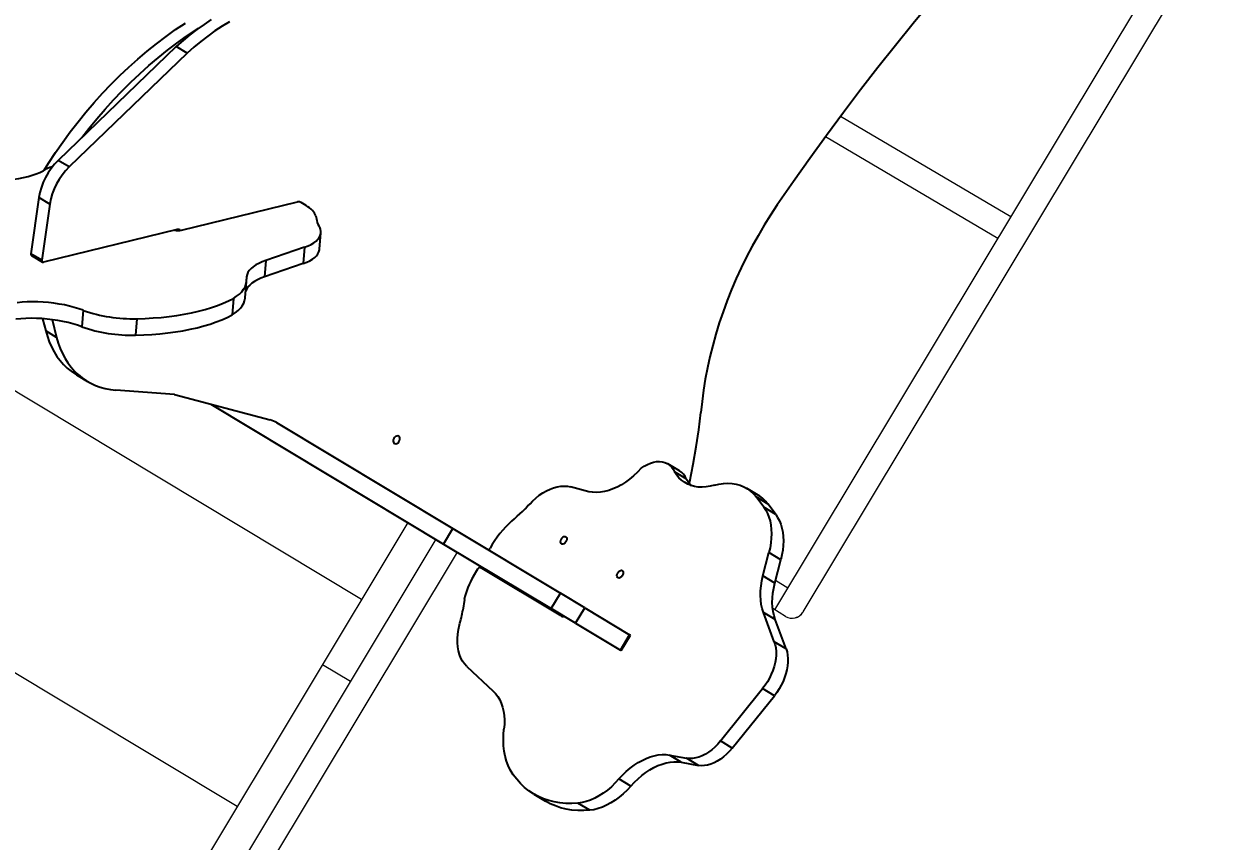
# Model space of a CAD drawing. Header units: millimetres. Extents: x -6879 to 7341, y -8047 to 7187.
# Drawn here: x -587 to 407, y -3986 to -3307 of the extents above; entities that cross this region are included whole.
import ezdxf

# ---------------------------------------------------------------- set-up
doc = ezdxf.new("R2010")
doc.units = ezdxf.units.MM
for name, color, linetype in [('DIKOM_ОБЪЕКТ', 7, 'Continuous'), ('DIKOM_РАЗМЕР_ЗОНА', 7, 'Continuous'), ('DIKOM_РАЗМЕР_ОБЪЕКТА', 7, 'Continuous')]:
    doc.layers.add(name, color=color, linetype=linetype)
doc.styles.add('style1', font='arial.ttf', dxfattribs={"width": 0.8})
doc.dimstyles.new('1-50', dxfattribs={"dimtxt": 300, "dimasz": 200, "dimexe": 100, "dimexo": 0, "dimgap": 100, "dimtad": 0, "dimdec": 0, "dimtxsty": 'style1', "dimcen": 0, "dimclrd": 7, "dimclre": 7, "dimadec": 1, "dimazin": 2, "dimtfac": 1, "dimtdec": 0, "dimtmove": 1, "dimatfit": 3, "dimfxl": 0, "dimlwd": 25, "dimlwe": 18, "dimarcsym": 0})

# ---------------------------------------------------------------- blocks, each defined once
blk = doc.blocks.new('A$C65FB368C')
for p, q in [((-543.47, -675.28), (-578.89, -806.81)), ((-532.88, -675.28), (-568.3, -806.81)), ((-532.88, -675.28), (-543.47, -675.28)), ((-461.25, -803.78), (-390.63, -733.94)), ((-383.03, -732.82), (-388.05, -732.79)), ((-371.78, -736), (-369.06, -739.02)), ((-354.75, -758.28), (-360.84, -745.99)), ((62.82, -745.69), (51.33, -745.69)), ((71.89, -751.88), (62.02, -747.83)), ((73.51, -747.83), (62.02, -747.83)), ((83.38, -751.88), (71.89, -751.88)), ((83.38, -751.88), (73.51, -747.83)), ((-366.32, -763.13), (-388.35, -789.28)), ((-366.32, -763.13), (-360.23, -775.41)), ((-3.67, -762.03), (-15.16, -762.03)), ((4.52, -764.77), (-6.97, -764.77)), ((-360.23, -775.41), (-382.26, -801.56)), ((100.67, -801.15), (94.96, -781.95)), ((106.45, -781.95), (94.96, -781.95)), ((112.16, -801.15), (106.45, -781.95)), ((-388.35, -789.28), (-382.26, -801.56)), ((112.16, -801.15), (100.67, -801.15)), ((-568.3, -806.81), (-578.89, -806.81)), ((-464.67, -805.25), (-545.84, -885.53)), ((-386.95, -824.66), (-393.04, -812.38)), ((-59.28, -815.64), (-74.49, -820.07)), ((-395.12, -830.07), (-389.03, -842.35)), ((136.8, -843.12), (116.59, -826.96)), ((128.08, -826.96), (116.59, -826.96)), ((148.29, -843.12), (128.08, -826.96)), ((-566.17, -841.48), (-576.76, -841.48)), ((-576.76, -841.48), (-558.47, -884.92)), ((-566.17, -841.48), (-547.87, -884.92)), ((148.29, -843.12), (136.8, -843.12)), ((140.98, -936.82), (148.53, -881.52)), ((160.02, -881.52), (148.53, -881.52)), ((152.47, -936.82), (160.02, -881.52)), ((-547.87, -884.92), (-558.47, -884.92)), ((-557.25, -885.9), (-546.66, -885.9)), ((-455.28, -885.92), (-449.19, -898.21)), ((-496.88, -902.76), (-490.79, -915.05)), ((-396.04, -923.66), (-316.85, -900.81)), ((-311.18, -900), (-258.52, -900)), ((-258.52, -900), (-140.34, -900)), ((-140.34, -915), (-140.34, -900)), ((-140.34, -900), (-36.21, -900)), ((-36.21, -915), (-36.21, -900)), ((-12.68, -900), (-36.21, -900)), ((-12.68, -915), (-12.68, -900)), ((-12.68, -900), (30.88, -900)), ((30.88, -915), (30.88, -900)), ((31.59, -900), (30.88, -900)), ((31.59, -915), (31.59, -900)), ((-515.11, -922.77), (-504.18, -933.58)), ((-396.04, -923.66), (-439.67, -945.77)), ((-366.03, -915), (-140.34, -915)), ((-140.34, -915), (-36.21, -915)), ((-105.44, -925.15), (-105.47, -918.01)), ((-25.92, -916), (-104.19, -916)), ((-12.68, -915), (-36.21, -915)), ((-12.68, -915), (30.88, -915)), ((31.59, -915), (30.88, -915)), ((-522.27, -926.17), (-514.77, -933.58)), ((-504.18, -933.58), (-514.77, -933.58)), ((152.47, -936.82), (140.98, -936.82)), ((-474.18, -951.65), (-463.58, -951.65)), ((-101.88, -945.65), (-98.5, -953.82)), ((110.68, -968.71), (124.28, -963.57)), ((122.17, -968.71), (135.77, -963.57)), ((135.77, -963.57), (124.28, -963.57)), ((122.17, -968.71), (110.68, -968.71)), ((-71.48, -992.21), (-42.18, -998.45)), ((96.49, -1007.25), (85, -1007.25)), ((77.62, -1042.04), (66.13, -1042.04)), ((30.73, -1054.44), (42.22, -1054.44))]:
    blk.add_line(p, q)
at = {"flags": 128}
for points in [[(25.9, -84.06), (23.21, -93.8), (17.3, -115.97), (11.63, -138.25), (6.19, -160.66), (0.99, -183.17), (-3.97, -205.8), (-8.69, -228.52), (-13.17, -251.34), (-17.41, -274.26), (-21.41, -297.26), (-25.16, -320.34), (-28.67, -343.5), (-31.93, -366.74), (-34.94, -390.03), (-37.71, -413.39), (-40.23, -436.81), (-42.5, -460.27), (-44.53, -483.78), (-46.3, -507.33), (-47.83, -530.92)], [(-47.83, -530.92), (-48.27, -540.93), (-48.45, -550.95), (-48.38, -560.98), (-48.05, -570.99), (-47.47, -580.99), (-46.63, -590.94), (-45.53, -600.85), (-44.18, -610.7), (-42.58, -620.47), (-40.73, -630.15), (-38.64, -639.73), (-36.3, -649.2), (-33.72, -658.54), (-30.9, -667.74), (-27.85, -676.8), (-24.57, -685.69), (-21.06, -694.41), (-17.33, -702.94), (-13.39, -711.28)], [(-584.73, -819.86), (-584.58, -812.85), (-584.14, -802.31), (-583.43, -791.79), (-582.46, -781.31), (-581.24, -770.89), (-579.75, -760.53), (-578, -750.26), (-576, -740.08), (-573.75, -730), (-571.25, -720.05), (-568.5, -710.22), (-565.51, -700.54), (-562.27, -691.01), (-558.81, -681.65), (-555.11, -672.46), (-551.18, -663.47), (-547.04, -654.68)], [(-530.11, -641.1), (-533.22, -647.58), (-536.11, -654.25), (-538.79, -661.1), (-541.25, -668.12), (-543.47, -675.28)], [(-516.2, -634.83), (-519.52, -641.1), (-522.63, -647.58), (-525.52, -654.25), (-528.2, -661.1), (-530.65, -668.12), (-532.88, -675.28)], [(-571.77, -780.38), (-570.64, -770.89), (-569.15, -760.53), (-567.41, -750.26), (-565.41, -740.08), (-563.16, -730), (-560.65, -720.05), (-557.91, -710.22), (-554.91, -700.54), (-551.68, -691.01), (-548.21, -681.65), (-544.52, -672.46), (-540.59, -663.47), (-536.44, -654.68), (-535.48, -652.72)], [(8.81, -766.66), (8.3, -765.22), (3.27, -751.43), (-2.02, -737.83), (-7.58, -724.45), (-13.39, -711.28)], [(-371.78, -736), (-372.74, -735.29), (-373.83, -734.67), (-375.06, -734.13), (-376.42, -733.68), (-377.91, -733.32), (-379.51, -733.06), (-381.22, -732.89), (-383.03, -732.82)], [(-366.32, -763.13), (-364.45, -760.74), (-362.9, -758.41), (-361.67, -756.15), (-360.77, -753.97), (-360.21, -751.89), (-360, -749.94), (-360.14, -748.13), (-360.62, -746.46), (-361.45, -744.96), (-362.62, -743.64), (-364.11, -742.51)], [(27.32, -757.36), (30.1, -754.61), (33.02, -752.19), (36.05, -750.14), (39.18, -748.47), (42.38, -747.18), (45.63, -746.29), (48.92, -745.79), (52.22, -745.7), (55.52, -746.01), (58.79, -746.72), (62.02, -747.83)], [(71.89, -751.88), (74.59, -753.17), (77.22, -754.79), (79.75, -756.73), (82.18, -758.98), (84.48, -761.53), (86.65, -764.35), (88.66, -767.43), (90.51, -770.76), (92.18, -774.3), (93.67, -778.04), (94.96, -781.95)], [(83.38, -751.88), (86.08, -753.17), (88.71, -754.79), (91.24, -756.73), (93.67, -758.98), (95.97, -761.53), (98.14, -764.35), (100.15, -767.43), (102, -770.76), (103.67, -774.3), (105.16, -778.04), (106.45, -781.95)], [(-360.23, -775.41), (-358.36, -773.03), (-356.81, -770.7), (-355.57, -768.43), (-354.68, -766.26), (-354.12, -764.18), (-353.91, -762.23), (-354.05, -760.41), (-354.53, -758.75), (-354.75, -758.28)], [(-32.03, -776.55), (-30.76, -773.76), (-29.31, -771.21), (-27.68, -768.91), (-25.89, -766.92), (-23.98, -765.24), (-21.96, -763.89), (-19.86, -762.91), (-17.7, -762.28), (-15.51, -762.04), (-13.31, -762.17), (-11.14, -762.67), (-9.02, -763.54), (-6.97, -764.77)], [(27.32, -757.36), (24.8, -759.88), (22.16, -762.08), (19.42, -763.96), (16.59, -765.49), (13.69, -766.67), (10.75, -767.49), (7.77, -767.95), (4.77, -768.04), (1.79, -767.77), (-1.18, -767.13), (-4.1, -766.13), (-6.97, -764.77)], [(-32.03, -776.55), (-33.02, -780.94), (-34.24, -785.18), (-35.67, -789.26), (-37.31, -793.15), (-39.15, -796.81), (-41.18, -800.23), (-43.37, -803.38), (-45.73, -806.24), (-48.22, -808.8), (-50.84, -811.03), (-53.57, -812.92), (-56.39, -814.46), (-59.28, -815.64)], [(-388.35, -789.28), (-390.35, -791.81), (-392.06, -794.29), (-393.45, -796.72), (-394.53, -799.06), (-395.28, -801.31), (-395.7, -803.46), (-395.79, -805.48), (-395.55, -807.36), (-394.97, -809.1), (-394.06, -810.68)], [(-382.26, -801.56), (-384.26, -804.09), (-385.96, -806.58), (-387.36, -809), (-388.44, -811.35), (-389.19, -813.6), (-389.61, -815.74), (-389.7, -817.76), (-389.47, -819.59)], [(116.59, -826.96), (114.05, -824.71), (111.63, -822.14), (109.36, -819.27), (107.25, -816.12), (105.31, -812.71), (103.56, -809.06), (102.01, -805.2), (100.67, -801.15)], [(128.08, -826.96), (125.54, -824.71), (123.12, -822.14), (120.85, -819.27), (118.74, -816.12), (116.8, -812.71), (115.05, -809.06), (113.5, -805.2), (112.16, -801.15)], [(-395.12, -830.07), (-393.74, -827.21), (-392.72, -824.45), (-392.04, -821.8), (-391.73, -819.27), (-391.78, -816.88), (-392.18, -814.65), (-392.95, -812.58), (-394.06, -810.68)], [(-621.31, -851.29), (-617.26, -849.04), (-613.32, -846.69), (-609.53, -844.24), (-605.89, -841.72), (-602.45, -839.13), (-599.21, -836.5), (-596.2, -833.84), (-593.43, -831.17), (-590.93, -828.51), (-588.7, -825.86), (-586.77, -823.25), (-585.14, -820.69)], [(-95.46, -846.38), (-94.36, -842.8), (-93.06, -839.39), (-91.57, -836.17), (-89.9, -833.17), (-88.07, -830.42), (-86.09, -827.93), (-83.97, -825.72), (-81.73, -823.82), (-79.39, -822.23), (-76.97, -820.98), (-74.49, -820.07)], [(-455.28, -885.92), (-449.46, -882.17), (-443.8, -878.34), (-438.34, -874.43), (-433.08, -870.45), (-428.05, -866.43), (-423.26, -862.37), (-418.72, -858.29), (-414.45, -854.19), (-410.46, -850.1), (-406.76, -846.02), (-403.37, -841.96), (-400.29, -837.94), (-397.54, -833.97), (-395.12, -830.07)], [(-389.03, -842.35), (-387.65, -839.5), (-386.62, -836.73), (-385.95, -834.08), (-385.64, -831.56), (-385.69, -829.17), (-386.09, -826.94), (-386.86, -824.86), (-386.95, -824.66)], [(-449.19, -898.21), (-443.37, -894.46), (-437.71, -890.62), (-432.25, -886.71), (-426.99, -882.74), (-421.96, -878.72), (-417.17, -874.66), (-412.63, -870.58), (-408.36, -866.48), (-404.36, -862.39), (-400.67, -858.3), (-397.27, -854.25), (-394.2, -850.23), (-391.44, -846.26), (-389.03, -842.35)], [(136.8, -843.12), (138.76, -844.88), (140.59, -846.94), (142.28, -849.27), (143.81, -851.85), (145.16, -854.66), (146.33, -857.66), (147.3, -860.84), (148.06, -864.15), (148.6, -867.56), (148.92, -871.03), (149.02, -874.54), (148.88, -878.05), (148.53, -881.52)], [(148.29, -843.12), (150.25, -844.88), (152.08, -846.94), (153.77, -849.27), (155.3, -851.85), (156.65, -854.66), (157.82, -857.66), (158.79, -860.84), (159.55, -864.15), (160.09, -867.56), (160.41, -871.03), (160.51, -874.54), (160.37, -878.05), (160.02, -881.52)], [(-218.44, -857.5), (-219.25, -857.69), (-219.96, -858.24), (-220.52, -859.09), (-220.84, -860.14), (-220.91, -861.29), (-220.71, -862.41), (-220.27, -863.37), (-219.62, -864.08), (-218.85, -864.45), (-218.03, -864.45), (-217.26, -864.08), (-216.62, -863.37), (-216.17, -862.41), (-215.97, -861.29), (-216.04, -860.14), (-216.37, -859.09), (-216.92, -858.24), (-217.64, -857.69), (-218.44, -857.5)], [(-56.46, -857.5), (-55.73, -857.69), (-55.07, -858.24), (-54.57, -859.09), (-54.27, -860.14), (-54.21, -861.29), (-54.4, -862.41), (-54.8, -863.37), (-55.38, -864.08), (-56.09, -864.45), (-56.83, -864.45), (-57.53, -864.08), (-58.11, -863.37), (-58.52, -862.41), (-58.7, -861.29), (-58.64, -860.14), (-58.34, -859.09), (-57.84, -858.24), (-57.19, -857.69), (-56.46, -857.5)], [(-1.82, -857.5), (-1.09, -857.69), (-0.44, -858.24), (0.06, -859.09), (0.36, -860.14), (0.42, -861.29), (0.24, -862.41), (-0.16, -863.37), (-0.75, -864.08), (-1.45, -864.45), (-2.19, -864.45), (-2.89, -864.08), (-3.47, -863.37), (-3.88, -862.41), (-4.06, -861.29), (-4, -860.14), (-3.7, -859.09), (-3.2, -858.24), (-2.55, -857.69), (-1.82, -857.5)], [(-547.87, -884.92), (-547.7, -885.25), (-547.48, -885.52), (-547.23, -885.72), (-546.95, -885.85), (-546.66, -885.9), (-546.37, -885.86), (-546.1, -885.73), (-545.84, -885.53)], [(-496.88, -902.76), (-500.69, -903.56), (-504.6, -904.55), (-508.6, -905.73), (-512.66, -907.09), (-516.74, -908.62), (-520.83, -910.32), (-524.89, -912.17), (-528.9, -914.15), (-532.84, -916.27), (-536.66, -918.49), (-540.36, -920.81), (-543.9, -923.21), (-547.27, -925.68)], [(-104.24, -900), (-104.49, -899.96), (-104.72, -899.86), (-104.94, -899.68), (-105.14, -899.44), (-105.3, -899.15), (-105.42, -898.82), (-105.5, -898.46), (-105.53, -898.08)], [(-490.79, -915.05), (-494.6, -915.84), (-498.51, -916.84), (-502.51, -918.02), (-506.57, -919.38), (-510.65, -920.91), (-514.74, -922.61), (-518.8, -924.46), (-522.81, -926.44), (-526.74, -928.55), (-530.57, -930.78), (-534.27, -933.1), (-537.81, -935.5), (-541.18, -937.97)], [(-105.47, -918.01), (-105.45, -917.62), (-105.38, -917.24), (-105.26, -916.9), (-105.1, -916.59), (-104.9, -916.34), (-104.68, -916.15), (-104.44, -916.04), (-104.19, -916)], [(-514.77, -933.58), (-511.24, -936.86), (-507.57, -939.83), (-503.79, -942.48), (-499.9, -944.82), (-495.92, -946.82), (-491.86, -948.48), (-487.74, -949.8), (-483.57, -950.77), (-479.36, -951.38), (-475.14, -951.64), (-474.18, -951.65)], [(-504.18, -933.58), (-500.65, -936.86), (-496.98, -939.83), (-493.2, -942.48), (-489.31, -944.82), (-485.32, -946.82), (-481.27, -948.48), (-477.14, -949.8), (-472.97, -950.77), (-468.77, -951.38), (-464.55, -951.64), (-460.32, -951.55), (-456.11, -951.09), (-451.92, -950.29), (-447.78, -949.13), (-443.69, -947.62), (-439.67, -945.77)], [(140.98, -936.82), (140.39, -940.28), (139.57, -943.62), (138.55, -946.81), (137.31, -949.82), (135.89, -952.63), (134.29, -955.19), (132.53, -957.49), (130.63, -959.49), (128.61, -961.18), (126.48, -962.55), (124.28, -963.57)], [(152.47, -936.82), (151.88, -940.28), (151.06, -943.62), (150.04, -946.81), (148.8, -949.82), (147.38, -952.63), (145.78, -955.19), (144.02, -957.49), (142.12, -959.49), (140.1, -961.18), (137.98, -962.55), (135.77, -963.57)], [(-71.48, -992.21), (-74.15, -991.44), (-76.76, -990.31), (-79.3, -988.81), (-81.74, -986.96), (-84.07, -984.78), (-86.25, -982.28), (-88.29, -979.48), (-90.15, -976.41), (-91.83, -973.1), (-93.32, -969.56), (-94.59, -965.83)], [(85, -1007.25), (85.89, -1003), (87, -998.87), (88.32, -994.89), (89.85, -991.1), (91.57, -987.51), (93.47, -984.15), (95.54, -981.05), (97.77, -978.21), (100.13, -975.67), (102.62, -973.43), (105.22, -971.52), (107.92, -969.94), (110.68, -968.71)], [(96.49, -1007.25), (97.38, -1003), (98.49, -998.87), (99.81, -994.89), (101.34, -991.1), (103.06, -987.51), (104.96, -984.15), (107.03, -981.05), (109.26, -978.21), (111.62, -975.67), (114.11, -973.43), (116.71, -971.52), (119.41, -969.94), (122.17, -968.71)], [(-42.18, -998.45), (-39.34, -999.24), (-36.56, -1000.39), (-33.84, -1001.88), (-31.21, -1003.71), (-28.69, -1005.87), (-26.29, -1008.34), (-24.02, -1011.11), (-21.91, -1014.16), (-19.96, -1017.46), (-18.19, -1021)], [(85, -1007.25), (84.06, -1011.71), (82.88, -1016.03), (81.46, -1020.17), (79.83, -1024.11), (77.98, -1027.82), (75.94, -1031.28), (73.72, -1034.45), (71.33, -1037.31), (68.79, -1039.85), (66.13, -1042.04)], [(96.49, -1007.25), (95.55, -1011.71), (94.37, -1016.03), (92.95, -1020.17), (91.32, -1024.11), (89.47, -1027.82), (87.43, -1031.28), (85.21, -1034.45), (82.82, -1037.31), (80.28, -1039.85), (77.62, -1042.04)], [(3.54, -1047.27), (0.33, -1045.12), (-2.76, -1042.62), (-5.73, -1039.78), (-8.56, -1036.61), (-11.24, -1033.12), (-13.74, -1029.35), (-16.07, -1025.3), (-18.19, -1021)], [(66.13, -1042.04), (61.92, -1044.92), (57.63, -1047.43), (53.25, -1049.57), (48.79, -1051.33), (44.29, -1052.7), (39.74, -1053.67), (35.16, -1054.26), (30.57, -1054.44), (25.98, -1054.23), (21.41, -1053.62), (16.86, -1052.61), (12.36, -1051.22), (7.91, -1049.43), (3.54, -1047.27)], [(77.62, -1042.04), (73.41, -1044.92), (69.12, -1047.43), (64.74, -1049.57), (60.28, -1051.33), (55.78, -1052.7), (51.23, -1053.67), (46.65, -1054.26), (42.22, -1054.44)]]:
    blk.add_lwpolyline(points, dxfattribs=at)
for centre, radius, start, end in [((-387.65, -737.13), 4.37, 95.2636, 133.07037), ((-358.74, -729.57), 14.01, 222.58826, 247.4931), ((62.76, -773.65), 27.97, 67.38829, 89.86863), ((-3.88, -776.14), 14.13, 53.52135, 89.14907), ((17.8, -740.4), 27.76, 241.42518, 256.37392), ((-470.56, -793.61), 13.8, 288.8048, 312.44238), ((-462.21, -807.48), 3.33, 81.50858, 137.87267), ((-562.12, -832.38), 25.86, 134.68305, 152.93848), ((-525.86, -821.01), 54.89, 165.01458, 202.00202), ((-515.27, -821.01), 54.89, 165.01458, 202.00202), ((-253.53, -816.64), 160.84, 340.8338, 349.34431), ((-17.16, -895.52), 88.41, 162.77607, 181.65591), ((-557.16, -884.56), 1.35, 195.35379, 266.29958), ((-522.77, -779.57), 125.95, 281.86181, 302.39711), ((-516.68, -791.86), 125.95, 281.86181, 302.39711), ((-311.16, -920.39), 20.4, 90.07041, 106.21009), ((-25.97, -913.16), 2.85, 270.99508, 319.91338), ((-42.45, -924.82), 63, 180.3037, 199.37225), ((-171.74, -984.29), 79.33, 13.45873, 22.59942)]:
    blk.add_arc(centre, radius, start, end)
blk = doc.blocks.new('A$C5DEC43E6')
at = {"color": 7, "linetype": 'Continuous', "lineweight": 15, "rotation": 270}
blk.add_blockref('A$C65FB368C', (448.01, -450), dxfattribs=at)
blk = doc.blocks.new('*D20')
at = {"layer": 'Defpoints', "color": 0, "transparency": 16777216}
for p in [(-335.47, 4138.44), (-5198.79, -5966.88), (-1568.13, -5966.88)]:
    blk.add_point(p, dxfattribs=at)
at = {"layer": 'DIKOM_РАЗМЕР_ОБЪЕКТА', "color": 7, "lineweight": 18, "transparency": 16777216}
for p, q in [((-335.47, 4138.44), (-5298.79, 4138.44)), ((-1568.13, -5966.88), (-5298.79, -5966.88))]:
    blk.add_line(p, q, dxfattribs=at)
at = {"layer": 'DIKOM_РАЗМЕР_ОБЪЕКТА', "color": 7, "lineweight": 25, "transparency": 16777216}
for p, q in [((-5198.79, 3938.44), (-5198.79, -81.84)), ((-5198.79, -5766.88), (-5198.79, -1161.62))]:
    blk.add_line(p, q, dxfattribs=at)
at = {"layer": 'DIKOM_РАЗМЕР_ОБЪЕКТА', "color": 7, "transparency": 16777216}
for points in [[(-5232.12, 3938.44), (-5165.46, 3938.44), (-5198.79, 4138.44)], [(-5232.12, -5766.88), (-5165.46, -5766.88), (-5198.79, -5966.88)]]:
    blk.add_solid(points, dxfattribs=at)
at = {"layer": 'DIKOM_РАЗМЕР_ОБЪЕКТА', "color": 0, "transparency": 16777216, "insert": (-5198.79, -621.73), "char_height": 300, "attachment_point": 5, "rotation": 90, "style": 'style1'}
blk.add_mtext('10100', dxfattribs=at)
blk = doc.blocks.new('*D18')
at = {"layer": 'Defpoints', "color": 0, "transparency": 16777216}
for p in [(-342.29, 5666.7), (-6681.79, -8047.27), (-1651.48, -8047.27)]:
    blk.add_point(p, dxfattribs=at)
at = {"layer": 'DIKOM_РАЗМЕР_ЗОНА', "color": 7, "lineweight": 18, "transparency": 16777216}
for p, q in [((-342.29, 5666.7), (-6781.79, 5666.7)), ((-1651.48, -8047.27), (-6781.79, -8047.27))]:
    blk.add_line(p, q, dxfattribs=at)
at = {"layer": 'DIKOM_РАЗМЕР_ЗОНА', "color": 7, "lineweight": 25, "transparency": 16777216}
for p, q in [((-6681.79, 5466.7), (-6681.79, -340.84)), ((-6681.79, -7847.27), (-6681.79, -1420.62))]:
    blk.add_line(p, q, dxfattribs=at)
at = {"layer": 'DIKOM_РАЗМЕР_ЗОНА', "color": 7, "transparency": 16777216}
for points in [[(-6715.12, 5466.7), (-6648.46, 5466.7), (-6681.79, 5666.7)], [(-6715.12, -7847.27), (-6648.46, -7847.27), (-6681.79, -8047.27)]]:
    blk.add_solid(points, dxfattribs=at)
at = {"layer": 'DIKOM_РАЗМЕР_ЗОНА', "color": 0, "transparency": 16777216, "insert": (-6681.79, -880.73), "char_height": 300, "attachment_point": 5, "rotation": 90, "style": 'style1'}
blk.add_mtext('13700', dxfattribs=at)

msp = doc.modelspace()

# ---------------------------------------------------------------- linework, layer by layer
at = {"layer": 'DIKOM_ОБЪЕКТ', "color": 7, "linetype": 'Continuous', "lineweight": 15}
for p, q in [((36.79, -3793.86), (391.28, -3203.88)), ((406.72, -3218.95), (60.27, -3795.55)), ((232.92, -3467.44), (91.51, -3384.12)), ((222.1, -3485.44), (78.96, -3401.1)), ((-306.32, -3785.31), (-774.33, -3504.1)), ((-409.61, -3957.22), (-877.62, -3676.01)), ((-267.89, -3721.35), (-1286.82, -5417.14)), ((-244.74, -3735.26), (-1231.25, -5377.09)), ((-429.53, -4083.57), (-226.74, -3746.07)), ((47.6, -3775.86), (37.42, -3769.62)), ((45.74, -3799.35), (35.16, -3792.86)), ((60.04, -3795.92), (60.03, -3795.94)), ((-338.74, -3839.27), (-315.6, -3853.18))]:
    msp.add_line(p, q, dxfattribs=at)
for centre, radius, start, end in [((51.15, -3790.35), 10.5, 239, 329.24189), ((51.15, -3790.33), 10.5, 278.48607, 330.1712), ((51.17, -3790.32), 10.49, 278.49683, 329.80546)]:
    msp.add_arc(centre, radius, start, end, dxfattribs=at)

# ---------------------------------------------------------------- block references
at = {"layer": 'DIKOM_ОБЪЕКТ', "color": 7, "linetype": 'Continuous', "lineweight": 15, "rotation": 58.99999999999995}
msp.add_blockref('A$C5DEC43E6', (-263.09, -3179.42), dxfattribs=at)

# ---------------------------------------------------------------- dimensions: what is measured, and where the dimension line sits
at = {"layer": 'DIKOM_РАЗМЕР_ЗОНА'}
dim = msp.add_linear_dim(base=(-6681.79, -8047.27), p1=(-342.29, 5666.7), p2=(-1651.48, -8047.27), angle=270, text='13700', dimstyle='1-50', override={"dimscale": 1, "dimtix": 0, "dimtofl": 1, "dimtmove": 1, "dimatfit": 3}, dxfattribs=at)
dim.commit()
dim.dimension.update_dxf_attribs({"geometry": '*D18', "text_midpoint": (-6681.79, -880.73), "dimtype": 160})
at = {"layer": 'DIKOM_РАЗМЕР_ОБЪЕКТА'}
dim = msp.add_linear_dim(base=(-5198.79, -5966.88), p1=(-335.47, 4138.44), p2=(-1568.13, -5966.88), angle=270, text='10100', dimstyle='1-50', override={"dimscale": 1, "dimtix": 0, "dimtofl": 1, "dimtmove": 1, "dimatfit": 3}, dxfattribs=at)
dim.commit()
dim.dimension.update_dxf_attribs({"geometry": '*D20', "text_midpoint": (-5198.79, -621.73), "dimtype": 160})

doc.saveas('drawing.dxf')
